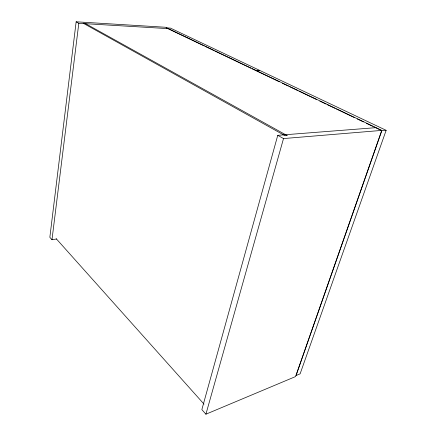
<?xml version="1.0" encoding="UTF-8"?>
<svg xmlns="http://www.w3.org/2000/svg" width="436" height="436" viewBox="0 0 436 436"><rect width="100%" height="100%" fill="white"/><g stroke="black" fill="none" stroke-linecap="round" stroke-linejoin="round"><path stroke-width="0.65" d="M376.023 127.655L277.759 135.324L201.857 409.6L205.917 414.2L295.559 376.573L381.767 130.397L165.429 27.25L76.147 21.8L49.851 237.315L51.988 239.735L56.653 238.95M51.988 239.735L78.807 23.299L76.147 21.8M205.917 414.2L283.514 138.566L381.767 130.397M386.149 130.32L381.816 130.686L296.055 375.521L300.121 373.821L386.149 130.32L260.265 70.67L255.943 70.627L279.274 81.755M78.807 23.299L168.329 28.634M204.353 46.009L166.334 27.866L170.465 28.117L259.562 70.338L255.245 70.289L252.177 68.828M205.579 46.592L213.547 50.396M214.774 50.979L250.951 68.245M282.348 83.222L288.485 86.154M289.717 86.737L297.695 90.546M298.927 91.135L316.732 99.631M319.801 101.092L325.943 104.024M327.169 104.613L335.153 108.417M336.379 109.005L354.19 117.502M357.258 118.968L363.401 121.895M366.469 123.361L372.611 126.293M373.837 126.876L381.816 130.686M277.759 135.324L283.514 138.566M56.342 238.846L204.01 404.112M287.111 135.558L285.084 135.716L83.172 23.206L84.949 23.31L287.111 135.558"/></g></svg>
